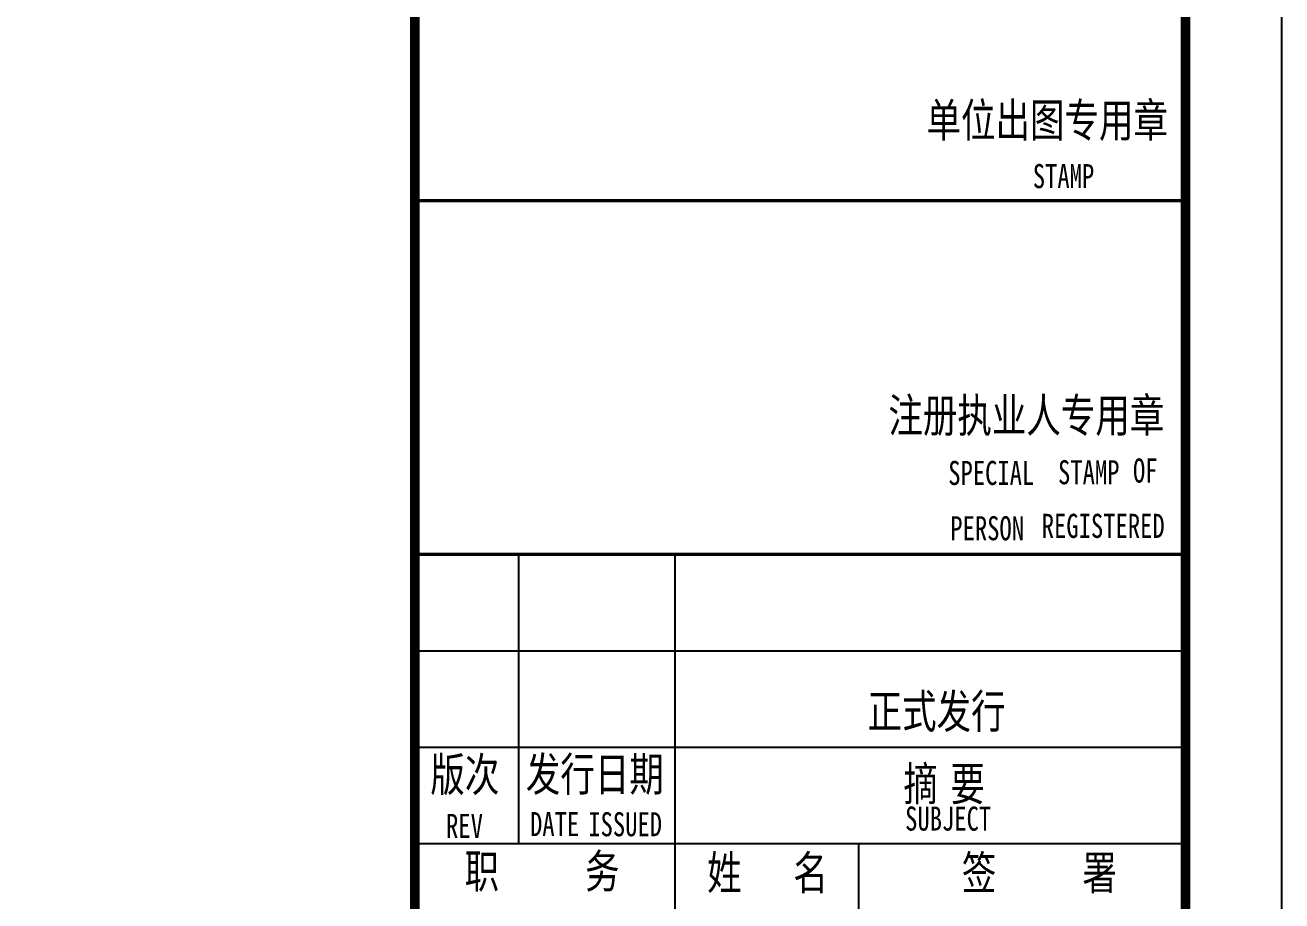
# Model space of a CAD drawing. Extents: x 174641 to 414490, y 73126 to 493158.
# Drawn here: x 266697 to 279741, y 342841 to 351931 of the extents above; entities that cross this region are included whole.
import ezdxf

# ---------------------------------------------------------------- set-up
doc = ezdxf.new("R2010")
doc.units = 0
doc.header["$LTSCALE"] = 1000
doc.header["$MEASUREMENT"] = 0
doc.layers.add('PUB_TITLE', color=7, linetype='Continuous')
doc.layers.add('TWT_TITLE', color=7, linetype='Continuous')
doc.styles.add('-宋体', font='', dxfattribs={"width": 0.8})
doc.styles.get('-宋体').set_extended_font_data('SimSun')

msp = doc.modelspace()

# ---------------------------------------------------------------- linework, layer by layer
for p, q in [((270741.1, 323436.5), (270741.1, 380836.5)), ((278717.4, 350108.3), (272765.5, 350108.3)), ((270741.1, 346436.9), (278741.1, 346436.9)), ((271822.4, 343436.9), (271822.4, 346436.9)), ((273441.1, 346436.9), (273441.1, 334436.9)), ((270741.1, 345436.9), (278741.1, 345436.9)), ((270741.1, 344436.9), (278741.1, 344436.9)), ((270741.1, 343436.9), (278741.1, 343436.9)), ((275345.5, 343436.9), (275345.5, 334407.4))]:
    msp.add_line(p, q)
at = {"const_width": 34}
for points in [[(270741.1, 350108.3), (278717.4, 350108.3)], [(270741.1, 346436.9), (278741.1, 346436.9)]]:
    msp.add_lwpolyline(points, dxfattribs=at)
at = {"layer": 'PUB_TITLE', "const_width": 100}
msp.add_lwpolyline([(270741.1, 380836.5), (278741.1, 380836.5), (278741.1, 323436.9), (270741.1, 323436.9)], close=True, dxfattribs=at)
at = {"layer": 'TWT_TITLE'}
msp.add_lwpolyline([(174641.1, 322436.5), (279741.1, 322436.5), (279741.1, 381836.5), (174641.1, 381836.5)], close=True, dxfattribs=at)
at = {"layer": 'TWT_TITLE', "const_width": 100}
msp.add_lwpolyline([(177141.1, 323436.5), (278741.1, 323436.5), (278741.1, 380836.5), (177141.1, 380836.5)], close=True, dxfattribs=at)

# ---------------------------------------------------------------- texts
at = {"style": '-宋体', "width": 0.75}
for s, height, p in [('单位出图专用章', 350, (276052.9, 350768.8)), ('STAMP', 250, (277156.2, 350238.9)), ('注册执业人专用章', 350, (275657, 347705.7)), ('SPECIAL', 250, (276278.4, 347158)), ('STAMP', 250, (277418.1, 347165.2)), ('OF', 250, (278196, 347182.7)), ('PERSON', 250, (276299.9, 346583.8)), ('REGISTERED', 250, (277249.2, 346608.4)), ('正式发行', 350, (275441.4, 344633.1)), ('版次', 350, (270903.1, 343978)), ('发行日期', 350, (271894, 343981.1)), ('摘', 350, (275813, 343881.1)), ('要', 350, (276301.1, 343881.1)), ('REV', 250, (271066.4, 343494)), ('DATE', 250, (271937.9, 343513.1)), ('ISSUED', 250, (272542.4, 343511.4)), ('SUBJECT', 250, (275830.9, 343570)), ('职     务', 350, (271258.3, 342973.5)), ('姓   名', 350, (273776.3, 342958.2)), ('签     署', 350, (276419.1, 342957.3))]:
    msp.add_text(s, height=height, dxfattribs=at).set_placement(p)

doc.saveas('drawing.dxf')
